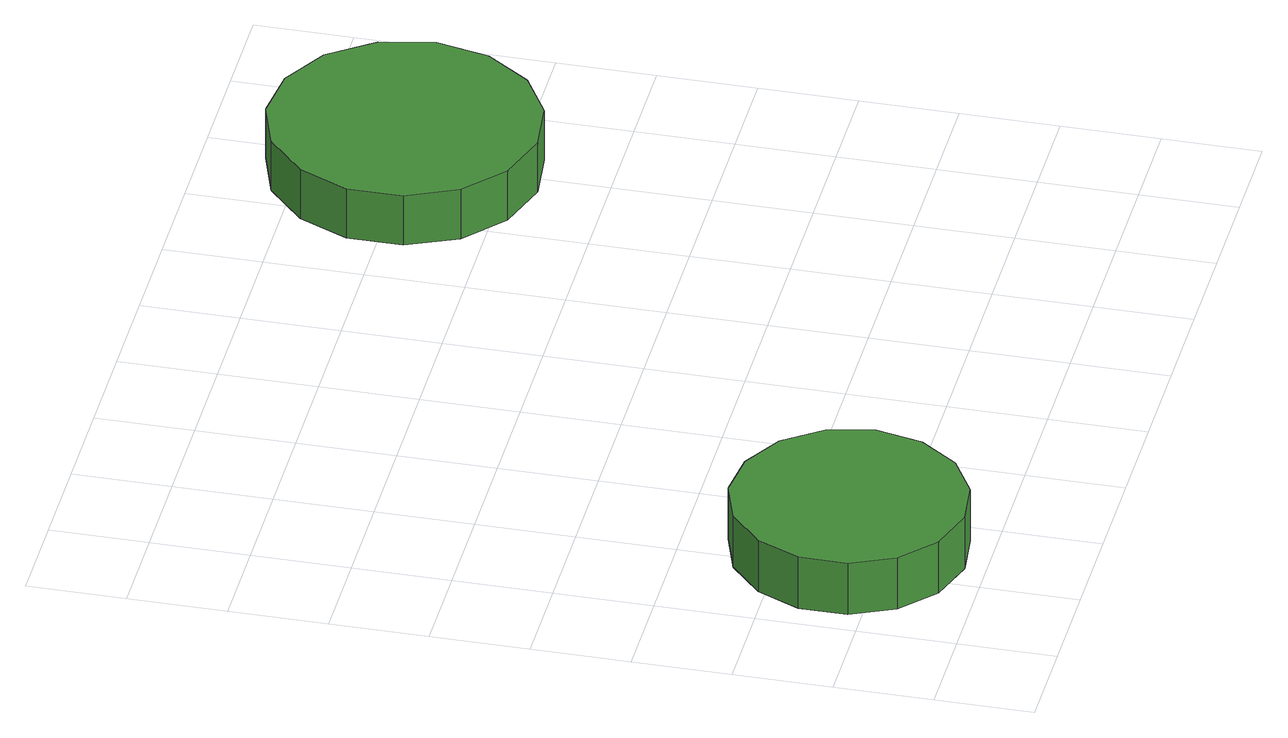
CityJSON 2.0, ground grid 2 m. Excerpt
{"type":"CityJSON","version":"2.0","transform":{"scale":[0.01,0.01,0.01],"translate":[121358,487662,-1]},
"CityObjects":{
"tree1":{"type":"SolitaryVegetationObject","attributes":{"function":"something"},"geometry":[{"type":"MultiSurface","lod":"1","boundaries":[[[0,1,2,3,4,5,6,7,8,9,10,11,12,13,14]],[[15,16,17,18,19,20,21,22,23,24,25,26,27,28,29]],[[0,29,28,1]],[[1,28,27,2]],[[2,27,26,3]],[[3,26,25,4]],[[4,25,24,5]],[[5,24,23,6]],[[6,23,22,7]],[[7,22,21,8]],[[8,21,20,9]],[[9,20,19,10]],[[10,19,18,11]],[[11,18,17,12]],[[12,17,16,13]],[[13,16,15,14]],[[14,15,29,0]]]}]},
"tree2":{"type":"SolitaryVegetationObject","attributes":{"function":"something"},"geometry":[{"type":"MultiSurface","lod":"1","boundaries":[[[30,31,32,33,34,35,36,37,38,39,40,41,42,43,44]],[[45,46,47,48,49,50,51,52,53,54,55,56,57,58,59]],[[30,59,58,31]],[[31,58,57,32]],[[32,57,56,33]],[[33,56,55,34]],[[34,55,54,35]],[[35,54,53,36]],[[36,53,52,37]],[[37,52,51,38]],[[38,51,50,39]],[[39,50,49,40]],[[40,49,48,41]],[[41,48,47,42]],[[42,47,46,43]],[[43,46,45,44]],[[44,45,59,30]]]}]}
},
"vertices":[
[519,277,194],[498,372,194],[441,451,194],[356,500,194],[259,511,194],[166,480,194],[94,415,194],[54,326,194],[54,228,194],[94,139,194],[166,73,194],[259,43,194],[356,53,194],[441,102,194],[498,181,194],[498,181,75],[441,102,75],[356,53,75],[259,43,75],[166,73,75],[94,139,75],[54,228,75],[54,326,75],[94,415,75],[166,480,75],[259,511,75],[356,500,75],[441,451,75],[498,372,75],[519,277,75],
[1652,1404,191],[1628,1514,191],[1562,1606,191],[1465,1662,191],[1353,1674,191],[1245,1639,191],[1162,1563,191],[1116,1461,191],[1116,1348,191],[1162,1245,191],[1245,1170,191],[1353,1135,191],[1465,1147,191],[1562,1203,191],[1628,1294,191],[1628,1294,77],[1562,1203,77],[1465,1147,77],[1353,1135,77],[1245,1170,77],[1162,1245,77],[1116,1348,77],[1116,1461,77],[1162,1563,77],[1245,1639,77],[1353,1674,77],[1465,1662,77],[1562,1606,77],[1628,1514,77],[1652,1404,77]
]}
